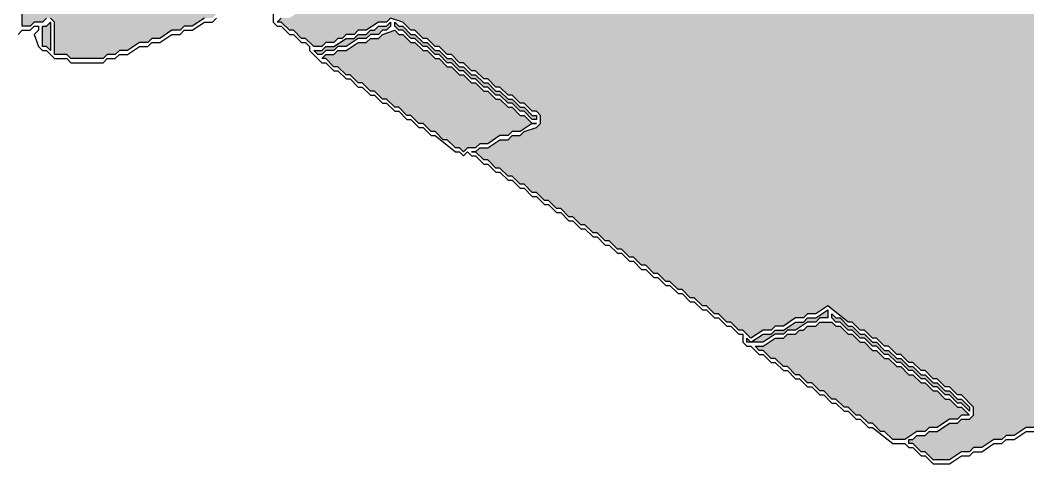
# Model space of a CAD drawing. Header units: millimetres. Extents: x 5 to 252589, y 5 to 415.
# Drawn here: x 12394.54 to 12415.28, y 284.33 to 293.46 of the extents above; entities that cross this region are included whole.
import ezdxf

# ---------------------------------------------------------------- set-up
doc = ezdxf.new("R2010")
doc.units = ezdxf.units.MM
doc.layers.add('HATCH', color=8, linetype='Continuous', lineweight=9)
doc.layers.add('OUTLINE', color=7, linetype='Continuous', lineweight=25)

msp = doc.modelspace()

# ---------------------------------------------------------------- hatches: boundary and pattern name
at = {"layer": 'HATCH', "true_color": 0xceb089}
msp.add_hatch(color=43, dxfattribs=at).paths.add_polyline_path([(12399.83333, 293.41667), (12399.91667, 293.5), (12400.08333, 293.5), (12400.33333, 293.66667), (12400.5, 293.66667), (12400.58333, 293.75), (12400.75, 293.75), (12401, 293.91667), (12401.16667, 293.91667), (12401.25, 294), (12401.41667, 294), (12401.66667, 294.16667), (12401.83333, 294.16667), (12401.91667, 294.25), (12402.08333, 294.25), (12402.33333, 294.41667), (12402.5, 294.41667), (12402.58333, 294.5), (12402.75, 294.5), (12403, 294.66667), (12403.16667, 294.66667), (12403.25, 294.75), (12403.41667, 294.75), (12403.66667, 294.91667), (12403.83333, 294.91667), (12403.91667, 295), (12404.08333, 295), (12404.33333, 295.16667), (12404.5, 295.16667), (12404.58333, 295.25), (12404.75, 295.25), (12405, 295.41667), (12405.16667, 295.41667), (12405.25, 295.5), (12405.41667, 295.5), (12405.66667, 295.66667), (12405.83333, 295.66667), (12405.91667, 295.75), (12406.08333, 295.75), (12406.33333, 295.91667), (12406.5, 295.91667), (12406.58333, 296), (12406.75, 296), (12407, 296.16667), (12407.16667, 296.16667), (12407.25, 296.25), (12407.41667, 296.25), (12407.66667, 296.41667), (12407.83333, 296.41667), (12407.91667, 296.5), (12408.08333, 296.5), (12408.33333, 296.66667), (12408.5, 296.66667), (12408.58333, 296.75), (12408.75, 296.75), (12409, 296.91667), (12409.16667, 296.91667), (12409.25, 297), (12409.41667, 297), (12409.66667, 297.16667), (12409.83333, 297.16667), (12409.91667, 297.25), (12410.08333, 297.25), (12410.33333, 297.41667), (12410.5, 297.41667), (12410.58333, 297.5), (12410.75, 297.5), (12411, 297.66667), (12411.16667, 297.66667), (12411.25, 297.75), (12411.41667, 297.75), (12411.66667, 297.91667), (12411.83333, 297.91667), (12411.91667, 298), (12412.08333, 298), (12412.33333, 298.16667), (12412.5, 298.16667), (12412.58333, 298.25), (12412.75, 298.25), (12413, 298.41667), (12413.16667, 298.41667), (12413.25, 298.5), (12413.41667, 298.5), (12413.66667, 298.66667), (12413.83333, 298.66667), (12413.91667, 298.75), (12414.08333, 298.75), (12414.33333, 298.91667), (12414.5, 298.91667), (12414.58333, 299), (12414.75, 299), (12415, 299.16667), (12415.16667, 299.16667), (12415.25, 299.25), (12415.41667, 299.25), (12415.66667, 299.41667), (12415.83333, 299.41667), (12415.91667, 299.5), (12416.08333, 299.5), (12416.33333, 299.66667), (12416.5, 299.66667), (12416.58333, 299.75), (12416.75, 299.75), (12417, 299.91667), (12417.16667, 299.91667), (12417.25, 300), (12417.41667, 300), (12417.66667, 300.16667), (12417.83333, 300.16667), (12417.91667, 300.25), (12418.08333, 300.25), (12418.33333, 300.41667), (12418.5, 300.41667), (12418.58333, 300.5), (12418.75, 300.5), (12419, 300.66667), (12419.16667, 300.66667), (12419.25, 300.75), (12419.41667, 300.75), (12419.66667, 300.91667), (12419.83333, 300.91667), (12419.91667, 301), (12420.08333, 301), (12420.33333, 301.16667), (12420.5, 301.16667), (12420.58333, 301.25), (12420.75, 301.25), (12421, 301.41667), (12421.16667, 301.41667), (12421.25, 301.5), (12421.41667, 301.5), (12421.66667, 301.66667), (12421.83333, 301.66667), (12421.91667, 301.75), (12422.08333, 301.75), (12422.33333, 301.91667), (12422.5, 301.91667), (12422.58333, 302), (12422.75, 302), (12423, 302.16667), (12423.16667, 302.16667), (12423.25, 302.25), (12423.41667, 302.25), (12423.66667, 302.41667), (12423.83333, 302.41667), (12423.91667, 302.5), (12424.08333, 302.5), (12424.33333, 302.66667), (12424.5, 302.66667), (12424.58333, 302.75), (12424.75, 302.75), (12425, 302.91667), (12425.16667, 302.91667), (12425.25, 303), (12425.41667, 303), (12425.5, 303.08333), (12425.58333, 303.08333), (12425.66667, 303.16667), (12425.83333, 303.16667), (12425.91667, 303.25), (12426, 303.25), (12426.16667, 303.08333), (12426.25, 303.08333), (12426.41667, 302.91667), (12426.5, 302.91667), (12426.66667, 302.75), (12426.75, 302.75), (12426.75, 302.66667), (12426.58333, 302.66667), (12426.33333, 302.5), (12426.16667, 302.5), (12426.08333, 302.41667), (12425.91667, 302.41667), (12425.66667, 302.25), (12425.5, 302.25), (12425.41667, 302.16667), (12425.33333, 302.16667), (12425.25, 302.08333), (12425.25, 301.91667), (12425.41667, 301.75), (12425.5, 301.75), (12425.66667, 301.58333), (12425.75, 301.58333), (12425.91667, 301.41667), (12426, 301.41667), (12426.16667, 301.25), (12426.25, 301.25), (12426.41667, 301.08333), (12426.5, 301.08333), (12426.66667, 300.91667), (12426.75, 300.91667), (12426.91667, 300.75), (12427, 300.75), (12427.16667, 300.58333), (12427.25, 300.58333), (12427.41667, 300.41667), (12427.5, 300.41667), (12427.66667, 300.25), (12427.75, 300.25), (12428.16667, 299.91667), (12428.33333, 299.91667), (12428.41667, 300), (12428.58333, 300), (12428.66667, 300.08333), (12428.83333, 300.08333), (12429.08333, 300.25), (12429.25, 300.25), (12429.33333, 300.33333), (12429.5, 300.33333), (12429.58333, 300.41667), (12429.66667, 300.41667), (12429.75, 300.5), (12430, 300.58333), (12430.16667, 300.41667), (12430.25, 300.41667), (12430.41667, 300.25), (12430.5, 300.25), (12430.66667, 300.08333), (12430.75, 300.08333), (12430.91667, 299.91667), (12431, 299.91667), (12431.16667, 299.75), (12431.25, 299.75), (12431.41667, 299.58333), (12431.5, 299.58333), (12431.66667, 299.41667), (12431.75, 299.41667), (12431.91667, 299.25), (12432, 299.25), (12432.16667, 299.08333), (12432.25, 299.08333), (12432.41667, 298.91667), (12432.5, 298.91667), (12432.66667, 298.75), (12432.75, 298.75), (12432.91667, 298.58333), (12433, 298.58333), (12433.16667, 298.41667), (12433.25, 298.41667), (12433.41667, 298.25), (12433.5, 298.25), (12433.66667, 298.08333), (12433.75, 298.08333), (12433.91667, 297.91667), (12434, 297.91667), (12434.16667, 297.75), (12434.25, 297.75), (12434.41667, 297.58333), (12434.5, 297.58333), (12434.66667, 297.41667), (12434.75, 297.41667), (12434.91667, 297.25), (12435, 297.25), (12435.16667, 297.08333), (12435.25, 297.08333), (12435.41667, 296.91667), (12435.5, 296.91667), (12435.66667, 296.75), (12435.75, 296.75), (12435.66667, 296.75), (12435.58333, 296.66667), (12435.41667, 296.66667), (12435.33333, 296.58333), (12435.16667, 296.58333), (12434.91667, 296.41667), (12434.75, 296.41667), (12434.66667, 296.33333), (12434.5, 296.33333), (12434.41667, 296.25), (12434.33333, 296.25), (12434.16667, 296.08333), (12434.16667, 296), (12434.41667, 295.75), (12434.5, 295.75), (12434.66667, 295.58333), (12434.75, 295.58333), (12434.91667, 295.41667), (12435, 295.41667), (12435.16667, 295.25), (12435.25, 295.25), (12435.41667, 295.08333), (12435.5, 295.08333), (12435.66667, 294.91667), (12435.75, 294.91667), (12435.91667, 294.75), (12436, 294.75), (12436.16667, 294.58333), (12436.25, 294.58333), (12436.41667, 294.41667), (12436.5, 294.41667), (12436.66667, 294.25), (12436.75, 294.25), (12437.16667, 293.91667), (12437.25, 294), (12437.41667, 294), (12437.66667, 294.16667), (12437.83333, 294.16667), (12437.91667, 294.25), (12438.08333, 294.25), (12438.33333, 294.41667), (12438.5, 294.41667), (12438.58333, 294.5), (12438.66667, 294.5), (12438.83333, 294.66667), (12439.58333, 294.16667), (12439.5, 294.16667), (12439.41667, 294.08333), (12439.25, 294.08333), (12439, 293.91667), (12438.83333, 293.91667), (12438.75, 293.83333), (12438.58333, 293.83333), (12438.33333, 293.66667), (12438.16667, 293.66667), (12438.08333, 293.58333), (12437.91667, 293.58333), (12437.66667, 293.41667), (12437.5, 293.41667), (12437.41667, 293.33333), (12437.25, 293.33333), (12437, 293.16667), (12436.83333, 293.16667), (12436.75, 293.08333), (12436.58333, 293.08333), (12436.33333, 292.91667), (12436.16667, 292.91667), (12436.08333, 292.83333), (12435.91667, 292.83333), (12435.66667, 292.66667), (12435.5, 292.66667), (12435.41667, 292.58333), (12435.25, 292.58333), (12435, 292.41667), (12434.83333, 292.41667), (12434.75, 292.33333), (12434.58333, 292.33333), (12434.33333, 292.16667), (12434.16667, 292.16667), (12434.08333, 292.08333), (12433.91667, 292.08333), (12433.66667, 291.91667), (12433.5, 291.91667), (12433.41667, 291.83333), (12433.25, 291.83333), (12433, 291.66667), (12432.83333, 291.66667), (12432.75, 291.58333), (12432.58333, 291.58333), (12432.33333, 291.41667), (12432.16667, 291.41667), (12432.08333, 291.33333), (12431.91667, 291.33333), (12431.66667, 291.16667), (12431.5, 291.16667), (12431.41667, 291.08333), (12431.25, 291.08333), (12431, 290.91667), (12430.83333, 290.91667), (12430.75, 290.83333), (12430.58333, 290.83333), (12430.33333, 290.66667), (12430.16667, 290.66667), (12430.08333, 290.58333), (12429.91667, 290.58333), (12429.66667, 290.41667), (12429.5, 290.41667), (12429.41667, 290.33333), (12429.25, 290.33333), (12429, 290.16667), (12428.83333, 290.16667), (12428.75, 290.08333), (12428.58333, 290.08333), (12428.33333, 289.91667), (12428.16667, 289.91667), (12428.08333, 289.83333), (12427.91667, 289.83333), (12427.66667, 289.66667), (12427.5, 289.66667), (12427.41667, 289.58333), (12427.25, 289.58333), (12427, 289.41667), (12426.83333, 289.41667), (12426.75, 289.33333), (12426.58333, 289.33333), (12426.33333, 289.16667), (12426.16667, 289.16667), (12426.08333, 289.08333), (12425.91667, 289.08333), (12425.66667, 288.91667), (12425.5, 288.91667), (12425.41667, 288.83333), (12425.25, 288.83333), (12425, 288.66667), (12424.83333, 288.66667), (12424.75, 288.58333), (12424.58333, 288.58333), (12424.33333, 288.41667), (12424.16667, 288.41667), (12424.08333, 288.33333), (12423.91667, 288.33333), (12423.66667, 288.16667), (12423.5, 288.16667), (12423.41667, 288.08333), (12423.25, 288.08333), (12423, 287.91667), (12422.83333, 287.91667), (12422.75, 287.83333), (12422.58333, 287.83333), (12422.33333, 287.66667), (12422.16667, 287.66667), (12422.08333, 287.58333), (12421.91667, 287.58333), (12421.66667, 287.41667), (12421.5, 287.41667), (12421.41667, 287.33333), (12421.25, 287.33333), (12421, 287.16667), (12420.83333, 287.16667), (12420.75, 287.08333), (12420.58333, 287.08333), (12420.33333, 286.91667), (12420.16667, 286.91667), (12420.08333, 286.83333), (12419.91667, 286.83333), (12419.66667, 286.66667), (12419.5, 286.66667), (12419.41667, 286.58333), (12419.25, 286.58333), (12419, 286.41667), (12418.83333, 286.41667), (12418.75, 286.33333), (12418.58333, 286.33333), (12418.33333, 286.16667), (12418.16667, 286.16667), (12418.08333, 286.08333), (12417.91667, 286.08333), (12417.66667, 285.91667), (12417.5, 285.91667), (12417.41667, 285.83333), (12417.25, 285.83333), (12417, 285.66667), (12416.83333, 285.66667), (12416.75, 285.58333), (12416.58333, 285.58333), (12416.33333, 285.41667), (12416.16667, 285.41667), (12416.08333, 285.33333), (12415.91667, 285.33333), (12415.66667, 285.16667), (12415.5, 285.16667), (12415.41667, 285.08333), (12415.25, 285.08333), (12415, 284.91667), (12414.83333, 284.91667), (12414.75, 284.83333), (12414.58333, 284.83333), (12414.33333, 284.66667), (12414.16667, 284.66667), (12414.08333, 284.58333), (12413.91667, 284.58333), (12413.66667, 284.41667), (12413.33333, 284.41667), (12413.16667, 284.58333), (12413.08333, 284.58333), (12412.91667, 284.75), (12412.83333, 284.75), (12412.83333, 284.83333), (12412.91667, 284.83333), (12413, 284.91667), (12413.16667, 284.91667), (12413.25, 285), (12413.41667, 285), (12413.66667, 285.16667), (12413.83333, 285.16667), (12413.91667, 285.25), (12414.08333, 285.25), (12414.16667, 285.33333), (12414.16667, 285.5), (12413.91667, 285.75), (12413.83333, 285.75), (12413.66667, 285.91667), (12413.58333, 285.91667), (12413.41667, 286.08333), (12413.33333, 286.08333), (12413.16667, 286.25), (12413.08333, 286.25), (12412.91667, 286.41667), (12412.83333, 286.41667), (12412.66667, 286.58333), (12412.58333, 286.58333), (12412.41667, 286.75), (12412.33333, 286.75), (12412.16667, 286.91667), (12412.08333, 286.91667), (12411.91667, 287.08333), (12411.83333, 287.08333), (12411.66667, 287.25), (12411.58333, 287.25), (12411.16667, 287.58333), (12410.91667, 287.41667), (12410.75, 287.41667), (12410.66667, 287.33333), (12410.5, 287.33333), (12410.25, 287.16667), (12410.08333, 287.16667), (12410, 287.08333), (12409.83333, 287.08333), (12409.58333, 286.91667), (12409.41667, 287.08333), (12409.33333, 287.08333), (12409.16667, 287.25), (12409.08333, 287.25), (12408.91667, 287.41667), (12408.83333, 287.41667), (12408.66667, 287.58333), (12408.58333, 287.58333), (12408.41667, 287.75), (12408.33333, 287.75), (12408.16667, 287.91667), (12408.08333, 287.91667), (12407.91667, 288.08333), (12407.83333, 288.08333), (12407.66667, 288.25), (12407.58333, 288.25), (12407.41667, 288.41667), (12407.33333, 288.41667), (12407.16667, 288.58333), (12407.08333, 288.58333), (12406.91667, 288.75), (12406.83333, 288.75), (12406.66667, 288.91667), (12406.58333, 288.91667), (12406.41667, 289.08333), (12406.33333, 289.08333), (12406.16667, 289.25), (12406.08333, 289.25), (12405.91667, 289.41667), (12405.83333, 289.41667), (12405.66667, 289.58333), (12405.58333, 289.58333), (12405.41667, 289.75), (12405.33333, 289.75), (12405.16667, 289.91667), (12405.08333, 289.91667), (12404.91667, 290.08333), (12404.83333, 290.08333), (12404.66667, 290.25), (12404.58333, 290.25), (12404.41667, 290.41667), (12404.33333, 290.41667), (12404.16667, 290.58333), (12404.08333, 290.58333), (12403.91667, 290.75), (12403.83333, 290.75), (12403.91667, 290.75), (12404, 290.83333), (12404.16667, 290.83333), (12404.41667, 291), (12404.58333, 291), (12404.66667, 291.08333), (12404.83333, 291.08333), (12404.91667, 291.16667), (12405.16667, 291.25), (12405.25, 291.33333), (12405.25, 291.5), (12405.16667, 291.58333), (12405.08333, 291.58333), (12404.91667, 291.75), (12404.83333, 291.75), (12404.66667, 291.91667), (12404.58333, 291.91667), (12404.41667, 292.08333), (12404.33333, 292.08333), (12404.16667, 292.25), (12404.08333, 292.25), (12403.91667, 292.41667), (12403.83333, 292.41667), (12403.66667, 292.58333), (12403.58333, 292.58333), (12403.41667, 292.75), (12403.33333, 292.75), (12403.16667, 292.91667), (12403.08333, 292.91667), (12402.91667, 293.08333), (12402.83333, 293.08333), (12402.66667, 293.25), (12402.58333, 293.25), (12402.41667, 293.41667), (12402.16667, 293.5), (12402.08333, 293.41667), (12401.91667, 293.41667), (12401.66667, 293.25), (12401.5, 293.25), (12401.41667, 293.16667), (12401.25, 293.16667), (12401.16667, 293.08333), (12401.08333, 293.08333), (12401, 293), (12400.83333, 293), (12400.75, 292.91667), (12400.58333, 292.91667), (12400.41667, 293.08333), (12400.33333, 293.08333), (12400.16667, 293.25), (12400.08333, 293.25), (12399.91667, 293.41667)])
at = {"layer": 'HATCH', "true_color": 0xbfa37e}
msp.add_hatch(color=33, dxfattribs=at).paths.add_polyline_path([(12394.58333, 293.33333), (12394.58333, 293.83333), (12394.66667, 293.83333), (12394.75, 293.91667), (12394.91667, 293.91667), (12395, 294), (12395.16667, 294), (12395.41667, 294.16667), (12396.33333, 294.16667), (12396.41667, 294.25), (12396.58333, 294.25), (12396.66667, 294.33333), (12396.83333, 294.33333), (12396.91667, 294.41667), (12397.08333, 294.41667), (12397.33333, 294.58333), (12397.5, 294.58333), (12397.58333, 294.66667), (12397.75, 294.66667), (12398, 294.83333), (12398.16667, 294.83333), (12398.25, 294.91667), (12398.41667, 294.91667), (12398.66667, 295.08333), (12398.83333, 295.08333), (12398.91667, 295.16667), (12399.08333, 295.16667), (12399.16667, 295.25), (12399.41667, 295.33333), (12399.41667, 294.33333), (12399.58333, 294.16667), (12399.66667, 294.16667), (12399.75, 294.08333), (12399.75, 294), (12399.66667, 294), (12399.41667, 293.83333), (12399.25, 293.83333), (12399.16667, 293.75), (12399, 293.75), (12398.75, 293.58333), (12398.58333, 293.58333), (12398.5, 293.5), (12398.33333, 293.5), (12398.08333, 293.33333), (12397.91667, 293.33333), (12397.83333, 293.25), (12397.66667, 293.25), (12397.41667, 293.08333), (12397.25, 293.08333), (12397.16667, 293), (12397, 293), (12396.75, 292.83333), (12396.58333, 292.83333), (12396.5, 292.75), (12396.33333, 292.75), (12396.25, 292.66667), (12395.58333, 292.66667), (12395.5, 292.75), (12395.25, 292.75), (12395.25, 293.41667), (12395.16667, 293.5), (12395.08333, 293.5), (12395, 293.41667), (12394.83333, 293.41667), (12394.75, 293.33333)])
at = {"layer": 'HATCH', "true_color": 0xb99e7b}
msp.add_hatch(color=33, dxfattribs=at).paths.add_polyline_path([(12395.16667, 292.83333), (12395.08333, 292.91667), (12395, 292.91667), (12395, 293.33333), (12395.08333, 293.33333), (12395.16667, 293.41667)])
at = {"layer": 'HATCH', "true_color": 0x46858f}
for points in [[(12400.58333, 292.83333), (12400.75, 292.83333), (12400.83333, 292.91667), (12401, 292.91667), (12401.25, 293.08333), (12401.41667, 293.08333), (12401.5, 293.16667), (12401.66667, 293.16667), (12401.75, 293.25), (12401.83333, 293.25), (12401.91667, 293.33333), (12402.08333, 293.33333), (12402.16667, 293.41667), (12402.16667, 293.33333), (12402.08333, 293.25), (12402, 293.25), (12401.91667, 293.16667), (12401.75, 293.16667), (12401.66667, 293.08333), (12401.5, 293.08333), (12401.25, 292.91667), (12401.08333, 292.91667), (12401, 292.83333), (12400.83333, 292.83333), (12400.75, 292.75), (12400.66667, 292.75)], [(12409.5, 286.83333), (12409.5, 286.91667), (12409.58333, 286.83333), (12409.83333, 287), (12410, 287), (12410.08333, 287.08333), (12410.25, 287.08333), (12410.5, 287.25), (12410.66667, 287.25), (12410.75, 287.33333), (12410.91667, 287.33333), (12411.16667, 287.5), (12411.16667, 287.33333), (12411, 287.33333), (12410.91667, 287.25), (12410.75, 287.25), (12410.5, 287.08333), (12410.33333, 287.08333), (12410.25, 287), (12410.08333, 287), (12409.83333, 286.83333)]]:
    msp.add_hatch(color=145, dxfattribs=at).paths.add_polyline_path(points)
at = {"layer": 'HATCH', "true_color": 0x46828b}
for points in [[(12405.16667, 291.41667), (12405.08333, 291.41667), (12404.91667, 291.58333), (12404.83333, 291.58333), (12404.66667, 291.75), (12404.58333, 291.75), (12404.41667, 291.91667), (12404.33333, 291.91667), (12404.16667, 292.08333), (12404.08333, 292.08333), (12403.91667, 292.25), (12403.83333, 292.25), (12403.66667, 292.41667), (12403.58333, 292.41667), (12403.41667, 292.58333), (12403.33333, 292.58333), (12403.16667, 292.75), (12403.08333, 292.75), (12402.91667, 292.91667), (12402.83333, 292.91667), (12402.66667, 293.08333), (12402.58333, 293.08333), (12402.41667, 293.25), (12402.33333, 293.25), (12402.25, 293.33333), (12402.25, 293.41667), (12402.33333, 293.33333), (12402.41667, 293.33333), (12402.58333, 293.16667), (12402.66667, 293.16667), (12402.83333, 293), (12402.91667, 293), (12403.08333, 292.83333), (12403.16667, 292.83333), (12403.33333, 292.66667), (12403.41667, 292.66667), (12403.58333, 292.5), (12403.66667, 292.5), (12403.83333, 292.33333), (12403.91667, 292.33333), (12404.08333, 292.16667), (12404.16667, 292.16667), (12404.33333, 292), (12404.41667, 292), (12404.58333, 291.83333), (12404.66667, 291.83333), (12404.83333, 291.66667), (12404.91667, 291.66667), (12405.08333, 291.5), (12405.16667, 291.5)], [(12414.08333, 285.41667), (12413.91667, 285.58333), (12413.83333, 285.58333), (12413.66667, 285.75), (12413.58333, 285.75), (12413.41667, 285.91667), (12413.33333, 285.91667), (12413.16667, 286.08333), (12413.08333, 286.08333), (12412.91667, 286.25), (12412.83333, 286.25), (12412.66667, 286.41667), (12412.58333, 286.41667), (12412.41667, 286.58333), (12412.33333, 286.58333), (12412.16667, 286.75), (12412.08333, 286.75), (12411.91667, 286.91667), (12411.83333, 286.91667), (12411.66667, 287.08333), (12411.58333, 287.08333), (12411.41667, 287.25), (12411.33333, 287.25), (12411.25, 287.33333), (12411.25, 287.41667), (12411.33333, 287.33333), (12411.41667, 287.33333), (12411.58333, 287.16667), (12411.66667, 287.16667), (12411.83333, 287), (12411.91667, 287), (12412.08333, 286.83333), (12412.16667, 286.83333), (12412.33333, 286.66667), (12412.41667, 286.66667), (12412.58333, 286.5), (12412.66667, 286.5), (12412.83333, 286.33333), (12412.91667, 286.33333), (12413.08333, 286.16667), (12413.16667, 286.16667), (12413.33333, 286), (12413.41667, 286), (12413.58333, 285.83333), (12413.66667, 285.83333), (12413.83333, 285.66667), (12413.91667, 285.66667), (12414.08333, 285.5)]]:
    msp.add_hatch(color=137, dxfattribs=at).paths.add_polyline_path(points)
at = {"layer": 'HATCH', "true_color": 0x46909b}
for points in [[(12405.16667, 291.33333), (12405.08333, 291.33333), (12404.83333, 291.16667), (12404.66667, 291.16667), (12404.58333, 291.08333), (12404.41667, 291.08333), (12404.16667, 290.91667), (12404, 290.91667), (12403.91667, 290.83333), (12403.75, 290.83333), (12403.66667, 290.75), (12403.58333, 290.83333), (12403.5, 290.83333), (12403.33333, 291), (12403.25, 291), (12403.08333, 291.16667), (12403, 291.16667), (12402.83333, 291.33333), (12402.75, 291.33333), (12402.58333, 291.5), (12402.5, 291.5), (12402.33333, 291.66667), (12402.25, 291.66667), (12402.08333, 291.83333), (12402, 291.83333), (12401.83333, 292), (12401.75, 292), (12401.58333, 292.16667), (12401.5, 292.16667), (12401.33333, 292.33333), (12401.25, 292.33333), (12401.08333, 292.5), (12401, 292.5), (12400.83333, 292.66667), (12400.75, 292.66667), (12400.83333, 292.75), (12401, 292.75), (12401.08333, 292.83333), (12401.25, 292.83333), (12401.5, 293), (12401.66667, 293), (12401.75, 293.08333), (12401.91667, 293.08333), (12402, 293.16667), (12402.25, 293.25), (12402.33333, 293.16667), (12402.41667, 293.16667), (12402.58333, 293), (12402.66667, 293), (12402.83333, 292.83333), (12402.91667, 292.83333), (12403.08333, 292.66667), (12403.16667, 292.66667), (12403.33333, 292.5), (12403.41667, 292.5), (12403.58333, 292.33333), (12403.66667, 292.33333), (12403.83333, 292.16667), (12403.91667, 292.16667), (12404.08333, 292), (12404.16667, 292), (12404.33333, 291.83333), (12404.41667, 291.83333), (12404.58333, 291.66667), (12404.66667, 291.66667), (12404.83333, 291.5), (12404.91667, 291.5), (12405.08333, 291.33333)], [(12414.08333, 285.33333), (12413.91667, 285.33333), (12413.83333, 285.25), (12413.66667, 285.25), (12413.41667, 285.08333), (12413.25, 285.08333), (12413.16667, 285), (12413, 285), (12412.75, 284.83333), (12412.5, 284.83333), (12412.33333, 285), (12412.25, 285), (12412.08333, 285.16667), (12412, 285.16667), (12411.83333, 285.33333), (12411.75, 285.33333), (12411.58333, 285.5), (12411.5, 285.5), (12411.33333, 285.66667), (12411.25, 285.66667), (12411.08333, 285.83333), (12411, 285.83333), (12410.83333, 286), (12410.75, 286), (12410.58333, 286.16667), (12410.5, 286.16667), (12410.33333, 286.33333), (12410.25, 286.33333), (12410.08333, 286.5), (12410, 286.5), (12409.83333, 286.66667), (12409.75, 286.66667), (12409.66667, 286.75), (12409.83333, 286.75), (12410.08333, 286.91667), (12410.25, 286.91667), (12410.33333, 287), (12410.5, 287), (12410.58333, 287.08333), (12410.66667, 287.08333), (12410.75, 287.16667), (12410.91667, 287.16667), (12411, 287.25), (12411.25, 287.25), (12411.33333, 287.16667), (12411.41667, 287.16667), (12411.58333, 287), (12411.66667, 287), (12411.83333, 286.83333), (12411.91667, 286.83333), (12412.08333, 286.66667), (12412.16667, 286.66667), (12412.33333, 286.5), (12412.41667, 286.5), (12412.58333, 286.33333), (12412.66667, 286.33333), (12412.83333, 286.16667), (12412.91667, 286.16667), (12413.08333, 286), (12413.16667, 286), (12413.33333, 285.83333), (12413.41667, 285.83333), (12413.58333, 285.66667), (12413.66667, 285.66667), (12413.83333, 285.5), (12413.91667, 285.5)]]:
    msp.add_hatch(color=135, dxfattribs=at).paths.add_polyline_path(points)

# ---------------------------------------------------------------- linework, layer by layer
at = {"layer": 'OUTLINE', "color": 139, "true_color": 0x42544a}
for points in [[(12399.75, 293.91667), (12399.75, 293.41667), (12399.83333, 293.33333), (12399.91667, 293.33333), (12400.08333, 293.16667), (12400.16667, 293.16667), (12400.33333, 293), (12400.41667, 293), (12400.5, 292.91667), (12400.5, 292.83333), (12400.75, 292.58333), (12400.83333, 292.58333), (12401, 292.41667), (12401.08333, 292.41667), (12401.25, 292.25), (12401.33333, 292.25), (12401.5, 292.08333), (12401.58333, 292.08333), (12401.75, 291.91667), (12401.83333, 291.91667), (12402, 291.75), (12402.08333, 291.75), (12402.25, 291.58333), (12402.33333, 291.58333), (12402.5, 291.41667), (12402.58333, 291.41667), (12402.75, 291.25), (12402.83333, 291.25), (12403, 291.08333), (12403.08333, 291.08333), (12403.5, 290.75), (12403.58333, 290.75), (12403.66667, 290.66667), (12403.75, 290.75), (12403.83333, 290.66667), (12403.91667, 290.66667), (12404.08333, 290.5), (12404.16667, 290.5), (12404.33333, 290.33333), (12404.41667, 290.33333), (12404.58333, 290.16667), (12404.66667, 290.16667), (12404.83333, 290), (12404.91667, 290), (12405.08333, 289.83333), (12405.16667, 289.83333), (12405.33333, 289.66667), (12405.41667, 289.66667), (12405.58333, 289.5), (12405.66667, 289.5), (12405.83333, 289.33333), (12405.91667, 289.33333), (12406.08333, 289.16667), (12406.16667, 289.16667), (12406.33333, 289), (12406.41667, 289), (12406.58333, 288.83333), (12406.66667, 288.83333), (12406.83333, 288.66667), (12406.91667, 288.66667), (12407.08333, 288.5), (12407.16667, 288.5), (12407.33333, 288.33333), (12407.41667, 288.33333), (12407.58333, 288.16667), (12407.66667, 288.16667), (12407.83333, 288), (12407.91667, 288), (12408.08333, 287.83333), (12408.16667, 287.83333), (12408.33333, 287.66667), (12408.41667, 287.66667), (12408.58333, 287.5), (12408.66667, 287.5), (12408.83333, 287.33333), (12408.91667, 287.33333), (12409.08333, 287.16667), (12409.16667, 287.16667), (12409.33333, 287), (12409.41667, 287), (12409.41667, 286.83333), (12409.5, 286.75), (12409.58333, 286.75), (12409.75, 286.58333), (12409.83333, 286.58333), (12410, 286.41667), (12410.08333, 286.41667), (12410.25, 286.25), (12410.33333, 286.25), (12410.5, 286.08333), (12410.58333, 286.08333), (12410.75, 285.91667), (12410.83333, 285.91667), (12411, 285.75), (12411.08333, 285.75), (12411.25, 285.58333), (12411.33333, 285.58333), (12411.5, 285.41667), (12411.58333, 285.41667), (12411.75, 285.25), (12411.83333, 285.25), (12412, 285.08333), (12412.08333, 285.08333), (12412.5, 284.75), (12412.75, 284.75), (12412.83333, 284.66667), (12412.91667, 284.66667), (12413.08333, 284.5), (12413.16667, 284.5), (12413.33333, 284.33333), (12413.66667, 284.33333), (12413.91667, 284.5), (12414.08333, 284.5), (12414.16667, 284.58333), (12414.33333, 284.58333), (12414.58333, 284.75), (12414.75, 284.75), (12414.83333, 284.83333), (12415, 284.83333), (12415.25, 285), (12415.41667, 285)], [(12395.08333, 293.5), (12395, 293.41667), (12394.83333, 293.41667), (12394.75, 293.33333), (12394.58333, 293.33333), (12394.58333, 293.83333)], [(12394.5, 293.16667), (12394.58333, 293.25), (12394.75, 293.25), (12394.83333, 293.33333), (12394.91667, 293.33333), (12394.91667, 293.25), (12394.83333, 293.16667), (12394.91667, 292.91667), (12395, 292.83333), (12395.08333, 292.83333), (12395.25, 292.66667), (12395.5, 292.66667), (12395.58333, 292.58333), (12396.25, 292.58333), (12396.33333, 292.66667), (12396.5, 292.66667), (12396.58333, 292.75), (12396.75, 292.75), (12397, 292.91667), (12397.16667, 292.91667), (12397.25, 293), (12397.41667, 293), (12397.66667, 293.16667), (12397.83333, 293.16667), (12397.91667, 293.25), (12398.08333, 293.25), (12398.33333, 293.41667), (12398.5, 293.41667), (12398.58333, 293.5)], [(12398.33333, 293.5), (12398.08333, 293.33333), (12397.91667, 293.33333), (12397.83333, 293.25), (12397.66667, 293.25), (12397.41667, 293.08333), (12397.25, 293.08333), (12397.16667, 293), (12397, 293), (12396.75, 292.83333), (12396.58333, 292.83333), (12396.5, 292.75), (12396.33333, 292.75), (12396.25, 292.66667), (12395.58333, 292.66667), (12395.5, 292.75), (12395.25, 292.75), (12395.25, 293.41667), (12395.16667, 293.5)], [(12415.41667, 285.08333), (12415.25, 285.08333), (12415, 284.91667), (12414.83333, 284.91667), (12414.75, 284.83333), (12414.58333, 284.83333), (12414.33333, 284.66667), (12414.16667, 284.66667), (12414.08333, 284.58333), (12413.91667, 284.58333), (12413.66667, 284.41667), (12413.33333, 284.41667), (12413.16667, 284.58333), (12413.08333, 284.58333), (12412.91667, 284.75), (12412.83333, 284.75), (12412.83333, 284.83333), (12412.91667, 284.83333), (12413, 284.91667), (12413.16667, 284.91667), (12413.25, 285), (12413.41667, 285), (12413.66667, 285.16667), (12413.83333, 285.16667), (12413.91667, 285.25), (12414.08333, 285.25), (12414.16667, 285.33333), (12414.16667, 285.5), (12413.91667, 285.75), (12413.83333, 285.75), (12413.66667, 285.91667), (12413.58333, 285.91667), (12413.41667, 286.08333), (12413.33333, 286.08333), (12413.16667, 286.25), (12413.08333, 286.25), (12412.91667, 286.41667), (12412.83333, 286.41667), (12412.66667, 286.58333), (12412.58333, 286.58333), (12412.41667, 286.75), (12412.33333, 286.75), (12412.16667, 286.91667), (12412.08333, 286.91667), (12411.91667, 287.08333), (12411.83333, 287.08333), (12411.66667, 287.25), (12411.58333, 287.25), (12411.16667, 287.58333), (12410.91667, 287.41667), (12410.75, 287.41667), (12410.66667, 287.33333), (12410.5, 287.33333), (12410.25, 287.16667), (12410.08333, 287.16667), (12410, 287.08333), (12409.83333, 287.08333), (12409.58333, 286.91667), (12409.41667, 287.08333), (12409.33333, 287.08333), (12409.16667, 287.25), (12409.08333, 287.25), (12408.91667, 287.41667), (12408.83333, 287.41667), (12408.66667, 287.58333), (12408.58333, 287.58333), (12408.41667, 287.75), (12408.33333, 287.75), (12408.16667, 287.91667), (12408.08333, 287.91667), (12407.91667, 288.08333), (12407.83333, 288.08333), (12407.66667, 288.25), (12407.58333, 288.25), (12407.41667, 288.41667), (12407.33333, 288.41667), (12407.16667, 288.58333), (12407.08333, 288.58333), (12406.91667, 288.75), (12406.83333, 288.75), (12406.66667, 288.91667), (12406.58333, 288.91667), (12406.41667, 289.08333), (12406.33333, 289.08333), (12406.16667, 289.25), (12406.08333, 289.25), (12405.91667, 289.41667), (12405.83333, 289.41667), (12405.66667, 289.58333), (12405.58333, 289.58333), (12405.41667, 289.75), (12405.33333, 289.75), (12405.16667, 289.91667), (12405.08333, 289.91667), (12404.91667, 290.08333), (12404.83333, 290.08333), (12404.66667, 290.25), (12404.58333, 290.25), (12404.41667, 290.41667), (12404.33333, 290.41667), (12404.16667, 290.58333), (12404.08333, 290.58333), (12403.91667, 290.75), (12403.83333, 290.75), (12403.91667, 290.75), (12404, 290.83333), (12404.16667, 290.83333), (12404.41667, 291), (12404.58333, 291), (12404.66667, 291.08333), (12404.83333, 291.08333), (12404.91667, 291.16667), (12405.16667, 291.25), (12405.25, 291.33333), (12405.25, 291.5), (12405.16667, 291.58333), (12405.08333, 291.58333), (12404.91667, 291.75), (12404.83333, 291.75), (12404.66667, 291.91667), (12404.58333, 291.91667), (12404.41667, 292.08333), (12404.33333, 292.08333), (12404.16667, 292.25), (12404.08333, 292.25), (12403.91667, 292.41667), (12403.83333, 292.41667), (12403.66667, 292.58333), (12403.58333, 292.58333), (12403.41667, 292.75), (12403.33333, 292.75), (12403.16667, 292.91667), (12403.08333, 292.91667), (12402.91667, 293.08333), (12402.83333, 293.08333), (12402.66667, 293.25), (12402.58333, 293.25), (12402.41667, 293.41667), (12402.16667, 293.5), (12402.08333, 293.41667), (12401.91667, 293.41667), (12401.66667, 293.25), (12401.5, 293.25), (12401.41667, 293.16667), (12401.25, 293.16667), (12401.16667, 293.08333), (12401.08333, 293.08333), (12401, 293), (12400.83333, 293), (12400.75, 292.91667), (12400.58333, 292.91667), (12400.41667, 293.08333), (12400.33333, 293.08333), (12400.16667, 293.25), (12400.08333, 293.25), (12399.91667, 293.41667), (12399.83333, 293.41667), (12399.91667, 293.5)]]:
    msp.add_lwpolyline(points, dxfattribs=at)
for points in [[(12395.16667, 292.83333), (12395.08333, 292.91667), (12395, 292.91667), (12395, 293.33333), (12395.08333, 293.33333), (12395.16667, 293.41667)], [(12400.58333, 292.83333), (12400.75, 292.83333), (12400.83333, 292.91667), (12401, 292.91667), (12401.25, 293.08333), (12401.41667, 293.08333), (12401.5, 293.16667), (12401.66667, 293.16667), (12401.75, 293.25), (12401.83333, 293.25), (12401.91667, 293.33333), (12402.08333, 293.33333), (12402.16667, 293.41667), (12402.16667, 293.33333), (12402.08333, 293.25), (12402, 293.25), (12401.91667, 293.16667), (12401.75, 293.16667), (12401.66667, 293.08333), (12401.5, 293.08333), (12401.25, 292.91667), (12401.08333, 292.91667), (12401, 292.83333), (12400.83333, 292.83333), (12400.75, 292.75), (12400.66667, 292.75)], [(12405.16667, 291.41667), (12405.08333, 291.41667), (12404.91667, 291.58333), (12404.83333, 291.58333), (12404.66667, 291.75), (12404.58333, 291.75), (12404.41667, 291.91667), (12404.33333, 291.91667), (12404.16667, 292.08333), (12404.08333, 292.08333), (12403.91667, 292.25), (12403.83333, 292.25), (12403.66667, 292.41667), (12403.58333, 292.41667), (12403.41667, 292.58333), (12403.33333, 292.58333), (12403.16667, 292.75), (12403.08333, 292.75), (12402.91667, 292.91667), (12402.83333, 292.91667), (12402.66667, 293.08333), (12402.58333, 293.08333), (12402.41667, 293.25), (12402.33333, 293.25), (12402.25, 293.33333), (12402.25, 293.41667), (12402.33333, 293.33333), (12402.41667, 293.33333), (12402.58333, 293.16667), (12402.66667, 293.16667), (12402.83333, 293), (12402.91667, 293), (12403.08333, 292.83333), (12403.16667, 292.83333), (12403.33333, 292.66667), (12403.41667, 292.66667), (12403.58333, 292.5), (12403.66667, 292.5), (12403.83333, 292.33333), (12403.91667, 292.33333), (12404.08333, 292.16667), (12404.16667, 292.16667), (12404.33333, 292), (12404.41667, 292), (12404.58333, 291.83333), (12404.66667, 291.83333), (12404.83333, 291.66667), (12404.91667, 291.66667), (12405.08333, 291.5), (12405.16667, 291.5)], [(12405.16667, 291.33333), (12405.08333, 291.33333), (12404.83333, 291.16667), (12404.66667, 291.16667), (12404.58333, 291.08333), (12404.41667, 291.08333), (12404.16667, 290.91667), (12404, 290.91667), (12403.91667, 290.83333), (12403.75, 290.83333), (12403.66667, 290.75), (12403.58333, 290.83333), (12403.5, 290.83333), (12403.33333, 291), (12403.25, 291), (12403.08333, 291.16667), (12403, 291.16667), (12402.83333, 291.33333), (12402.75, 291.33333), (12402.58333, 291.5), (12402.5, 291.5), (12402.33333, 291.66667), (12402.25, 291.66667), (12402.08333, 291.83333), (12402, 291.83333), (12401.83333, 292), (12401.75, 292), (12401.58333, 292.16667), (12401.5, 292.16667), (12401.33333, 292.33333), (12401.25, 292.33333), (12401.08333, 292.5), (12401, 292.5), (12400.83333, 292.66667), (12400.75, 292.66667), (12400.83333, 292.75), (12401, 292.75), (12401.08333, 292.83333), (12401.25, 292.83333), (12401.5, 293), (12401.66667, 293), (12401.75, 293.08333), (12401.91667, 293.08333), (12402, 293.16667), (12402.25, 293.25), (12402.33333, 293.16667), (12402.41667, 293.16667), (12402.58333, 293), (12402.66667, 293), (12402.83333, 292.83333), (12402.91667, 292.83333), (12403.08333, 292.66667), (12403.16667, 292.66667), (12403.33333, 292.5), (12403.41667, 292.5), (12403.58333, 292.33333), (12403.66667, 292.33333), (12403.83333, 292.16667), (12403.91667, 292.16667), (12404.08333, 292), (12404.16667, 292), (12404.33333, 291.83333), (12404.41667, 291.83333), (12404.58333, 291.66667), (12404.66667, 291.66667), (12404.83333, 291.5), (12404.91667, 291.5), (12405.08333, 291.33333)], [(12409.5, 286.83333), (12409.5, 286.91667), (12409.58333, 286.83333), (12409.83333, 287), (12410, 287), (12410.08333, 287.08333), (12410.25, 287.08333), (12410.5, 287.25), (12410.66667, 287.25), (12410.75, 287.33333), (12410.91667, 287.33333), (12411.16667, 287.5), (12411.16667, 287.33333), (12411, 287.33333), (12410.91667, 287.25), (12410.75, 287.25), (12410.5, 287.08333), (12410.33333, 287.08333), (12410.25, 287), (12410.08333, 287), (12409.83333, 286.83333)], [(12414.08333, 285.41667), (12413.91667, 285.58333), (12413.83333, 285.58333), (12413.66667, 285.75), (12413.58333, 285.75), (12413.41667, 285.91667), (12413.33333, 285.91667), (12413.16667, 286.08333), (12413.08333, 286.08333), (12412.91667, 286.25), (12412.83333, 286.25), (12412.66667, 286.41667), (12412.58333, 286.41667), (12412.41667, 286.58333), (12412.33333, 286.58333), (12412.16667, 286.75), (12412.08333, 286.75), (12411.91667, 286.91667), (12411.83333, 286.91667), (12411.66667, 287.08333), (12411.58333, 287.08333), (12411.41667, 287.25), (12411.33333, 287.25), (12411.25, 287.33333), (12411.25, 287.41667), (12411.33333, 287.33333), (12411.41667, 287.33333), (12411.58333, 287.16667), (12411.66667, 287.16667), (12411.83333, 287), (12411.91667, 287), (12412.08333, 286.83333), (12412.16667, 286.83333), (12412.33333, 286.66667), (12412.41667, 286.66667), (12412.58333, 286.5), (12412.66667, 286.5), (12412.83333, 286.33333), (12412.91667, 286.33333), (12413.08333, 286.16667), (12413.16667, 286.16667), (12413.33333, 286), (12413.41667, 286), (12413.58333, 285.83333), (12413.66667, 285.83333), (12413.83333, 285.66667), (12413.91667, 285.66667), (12414.08333, 285.5)], [(12414.08333, 285.33333), (12413.91667, 285.33333), (12413.83333, 285.25), (12413.66667, 285.25), (12413.41667, 285.08333), (12413.25, 285.08333), (12413.16667, 285), (12413, 285), (12412.75, 284.83333), (12412.5, 284.83333), (12412.33333, 285), (12412.25, 285), (12412.08333, 285.16667), (12412, 285.16667), (12411.83333, 285.33333), (12411.75, 285.33333), (12411.58333, 285.5), (12411.5, 285.5), (12411.33333, 285.66667), (12411.25, 285.66667), (12411.08333, 285.83333), (12411, 285.83333), (12410.83333, 286), (12410.75, 286), (12410.58333, 286.16667), (12410.5, 286.16667), (12410.33333, 286.33333), (12410.25, 286.33333), (12410.08333, 286.5), (12410, 286.5), (12409.83333, 286.66667), (12409.75, 286.66667), (12409.66667, 286.75), (12409.83333, 286.75), (12410.08333, 286.91667), (12410.25, 286.91667), (12410.33333, 287), (12410.5, 287), (12410.58333, 287.08333), (12410.66667, 287.08333), (12410.75, 287.16667), (12410.91667, 287.16667), (12411, 287.25), (12411.25, 287.25), (12411.33333, 287.16667), (12411.41667, 287.16667), (12411.58333, 287), (12411.66667, 287), (12411.83333, 286.83333), (12411.91667, 286.83333), (12412.08333, 286.66667), (12412.16667, 286.66667), (12412.33333, 286.5), (12412.41667, 286.5), (12412.58333, 286.33333), (12412.66667, 286.33333), (12412.83333, 286.16667), (12412.91667, 286.16667), (12413.08333, 286), (12413.16667, 286), (12413.33333, 285.83333), (12413.41667, 285.83333), (12413.58333, 285.66667), (12413.66667, 285.66667), (12413.83333, 285.5), (12413.91667, 285.5)]]:
    msp.add_lwpolyline(points, close=True, dxfattribs=at)

doc.saveas('drawing.dxf')
